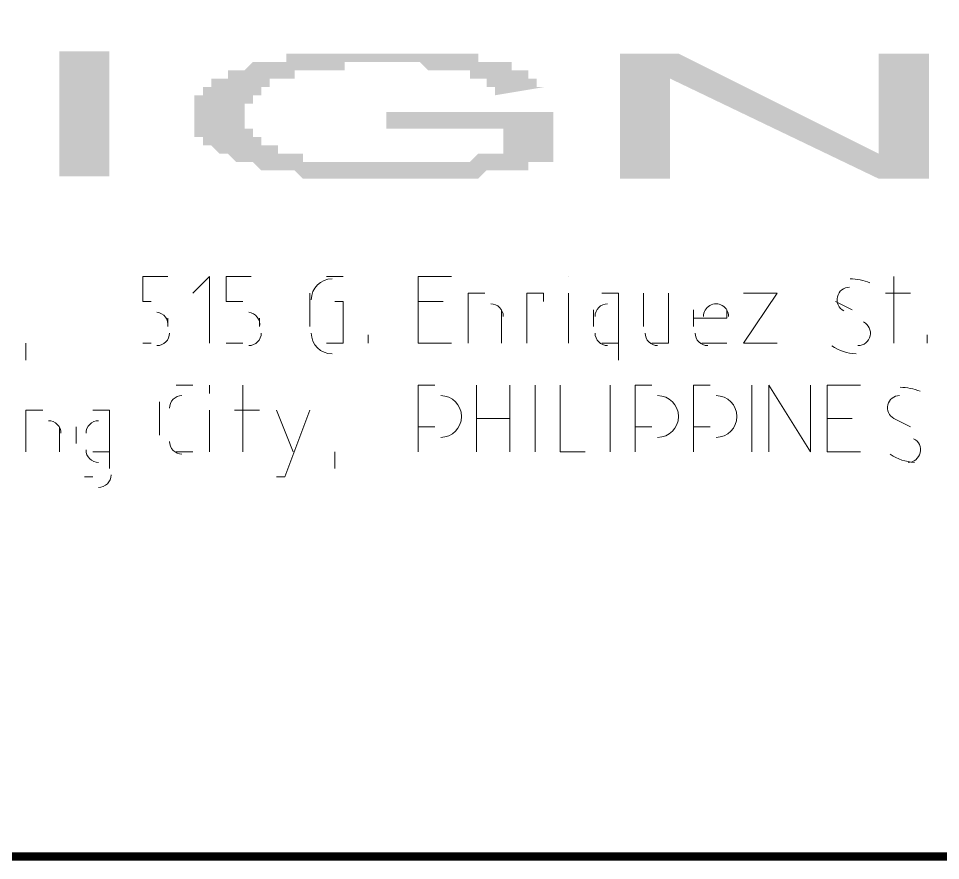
# Model space of a CAD drawing. Header units: millimetres. Extents: x 0.09 to 0.957, y 0.015 to 0.727.
# Drawn here: x 0.54042 to 0.55208, y 0.01506 to 0.02572 of the extents above; entities that cross this region are included whole.
import ezdxf

# ---------------------------------------------------------------- set-up
doc = ezdxf.new("R2010")
doc.units = ezdxf.units.MM
doc.layers.add('PDF_0', color=7, linetype='Continuous')

msp = doc.modelspace()

# ---------------------------------------------------------------- hatches: boundary and pattern name
at = {"layer": 'PDF_0', "true_color": 0x808080, "transparency": 33554559}
for points in [[(0.54507202148437, 0.0243232128906248), (0.54507202148437, 0.0245344042968748), (0.54718393554687, 0.0245344042968748), (0.54718393554687, 0.0239008300781248), (0.547078339843745, 0.0239008300781248), (0.54697274414062, 0.0239008300781248), (0.54697274414062, 0.0239008300781248), (0.546867148437495, 0.0239008300781248), (0.546867148437495, 0.0237952343749998), (0.5467615527343699, 0.0237952343749998), (0.5467615527343699, 0.0237952343749998), (0.5466559570312449, 0.0237952343749998), (0.5466559570312449, 0.0237952343749998), (0.54655036132812, 0.0237952343749998), (0.5464447656249949, 0.0237952343749998), (0.5464447656249949, 0.0237952343749998), (0.54633916992187, 0.0237952343749998), (0.54633916992187, 0.0237952343749998), (0.546233574218745, 0.0236896386718748), (0.546233574218745, 0.0236896386718748), (0.5461279785156199, 0.0236896386718748), (0.5461279785156199, 0.0236896386718748), (0.5460223828124949, 0.0236896386718748), (0.54591678710937, 0.0236896386718748), (0.54591678710937, 0.0236896386718748), (0.545811191406245, 0.0236896386718748), (0.54570559570312, 0.0236896386718748), (0.54570559570312, 0.0236896386718748), (0.545599999999995, 0.0236896386718748), (0.545599999999995, 0.0236896386718748), (0.5454944042968699, 0.0236896386718748), (0.545388808593745, 0.0236896386718748), (0.545388808593745, 0.0236896386718748), (0.5452832128906201, 0.0236896386718748), (0.5451776171874949, 0.0236896386718748), (0.5451776171874949, 0.0236896386718748), (0.54507202148437, 0.0236896386718748), (0.54507202148437, 0.0236896386718748), (0.544966425781245, 0.0236896386718748), (0.54486083007812, 0.0236896386718748), (0.54486083007812, 0.0236896386718748), (0.544755234374995, 0.0236896386718748), (0.54464963867187, 0.0236896386718748), (0.54464963867187, 0.0236896386718748), (0.544544042968745, 0.0236896386718748), (0.54443844726562, 0.0236896386718748), (0.54443844726562, 0.0236896386718748), (0.544332851562495, 0.0236896386718748), (0.544332851562495, 0.0236896386718748), (0.54422725585937, 0.0236896386718748), (0.544121660156245, 0.0236896386718748), (0.544121660156245, 0.0236896386718748), (0.5440160644531201, 0.0236896386718748), (0.5440160644531201, 0.0236896386718748), (0.5439104687499949, 0.0237952343749998), (0.54380487304687, 0.0237952343749998), (0.54380487304687, 0.0237952343749998), (0.5436992773437451, 0.0237952343749998), (0.5436992773437451, 0.0237952343749998), (0.54359368164062, 0.0237952343749998), (0.54359368164062, 0.0237952343749998), (0.543488085937495, 0.0237952343749998), (0.543488085937495, 0.0237952343749998), (0.54338249023437, 0.0239008300781248), (0.54338249023437, 0.0239008300781248), (0.543276894531245, 0.0239008300781248), (0.543276894531245, 0.0239008300781248), (0.54317129882812, 0.0239008300781248), (0.54317129882812, 0.0239008300781248), (0.54317129882812, 0.0239008300781248), (0.543065703124995, 0.0240064257812498), (0.543065703124995, 0.0240064257812498), (0.54296010742187, 0.0240064257812498), (0.54296010742187, 0.0240064257812498), (0.54296010742187, 0.0240064257812498), (0.54296010742187, 0.0240064257812498), (0.542854511718745, 0.0241120214843748), (0.542854511718745, 0.0241120214843748), (0.542854511718745, 0.0241120214843748), (0.5427489160156199, 0.0241120214843748), (0.5427489160156199, 0.0241120214843748), (0.5427489160156199, 0.0242176171874998), (0.5427489160156199, 0.0242176171874998), (0.5427489160156199, 0.0242176171874998), (0.5427489160156199, 0.0242176171874998), (0.542643320312495, 0.0242176171874998), (0.542643320312495, 0.0243232128906248), (0.542643320312495, 0.0243232128906248), (0.542643320312495, 0.0243232128906248), (0.542643320312495, 0.0243232128906248), (0.542643320312495, 0.0243232128906248), (0.542643320312495, 0.0244288085937498), (0.542643320312495, 0.0244288085937498), (0.542643320312495, 0.0244288085937498), (0.542643320312495, 0.0244288085937498), (0.542643320312495, 0.0244288085937498), (0.542643320312495, 0.0245344042968748), (0.542643320312495, 0.0245344042968748), (0.542643320312495, 0.0245344042968748), (0.542643320312495, 0.0245344042968748), (0.542643320312495, 0.0246399999999998), (0.542643320312495, 0.0246399999999998), (0.542643320312495, 0.0246399999999998), (0.542643320312495, 0.0246399999999998), (0.542643320312495, 0.0246399999999998), (0.542643320312495, 0.0247455957031248), (0.5427489160156199, 0.0247455957031248), (0.5427489160156199, 0.0247455957031248), (0.5427489160156199, 0.0247455957031248), (0.5427489160156199, 0.0247455957031248), (0.5427489160156199, 0.0248511914062498), (0.5427489160156199, 0.0248511914062498), (0.542854511718745, 0.0248511914062498), (0.542854511718745, 0.0248511914062498), (0.542854511718745, 0.0248511914062498), (0.542854511718745, 0.0249567871093748), (0.54296010742187, 0.0249567871093748), (0.54296010742187, 0.0249567871093748), (0.54296010742187, 0.0249567871093748), (0.54296010742187, 0.0249567871093748), (0.543065703124995, 0.0249567871093748), (0.543065703124995, 0.0250623828124998), (0.54317129882812, 0.0250623828124998), (0.54317129882812, 0.0250623828124998), (0.54317129882812, 0.0250623828124998), (0.543276894531245, 0.0250623828124998), (0.543276894531245, 0.0250623828124998), (0.54338249023437, 0.0251679785156248), (0.54338249023437, 0.0251679785156248), (0.543488085937495, 0.0251679785156248), (0.543488085937495, 0.0251679785156248), (0.54359368164062, 0.0251679785156248), (0.54359368164062, 0.0251679785156248), (0.5436992773437451, 0.0251679785156248), (0.5436992773437451, 0.0251679785156248), (0.54380487304687, 0.0251679785156248), (0.54380487304687, 0.0252735742187498), (0.5439104687499949, 0.0252735742187498), (0.5439104687499949, 0.0252735742187498), (0.5440160644531201, 0.0252735742187498), (0.5440160644531201, 0.0252735742187498), (0.544121660156245, 0.0252735742187498), (0.54422725585937, 0.0252735742187498), (0.54422725585937, 0.0252735742187498), (0.544332851562495, 0.0252735742187498), (0.544332851562495, 0.0252735742187498), (0.54443844726562, 0.0252735742187498), (0.544544042968745, 0.0252735742187498), (0.544544042968745, 0.0252735742187498), (0.54464963867187, 0.0252735742187498), (0.544755234374995, 0.0252735742187498), (0.544755234374995, 0.0252735742187498), (0.54486083007812, 0.0252735742187498), (0.544966425781245, 0.0252735742187498), (0.544966425781245, 0.0252735742187498), (0.54507202148437, 0.0252735742187498), (0.5451776171874949, 0.0252735742187498), (0.5451776171874949, 0.0252735742187498), (0.5452832128906201, 0.0252735742187498), (0.545388808593745, 0.0252735742187498), (0.545388808593745, 0.0252735742187498), (0.5454944042968699, 0.0252735742187498), (0.545599999999995, 0.0252735742187498), (0.545599999999995, 0.0252735742187498), (0.54570559570312, 0.0252735742187498), (0.54570559570312, 0.0252735742187498), (0.545811191406245, 0.0252735742187498), (0.54591678710937, 0.0252735742187498), (0.54591678710937, 0.0252735742187498), (0.5460223828124949, 0.0252735742187498), (0.5460223828124949, 0.0252735742187498), (0.5461279785156199, 0.0252735742187498), (0.5461279785156199, 0.0252735742187498), (0.546233574218745, 0.0252735742187498), (0.546233574218745, 0.0251679785156248), (0.54633916992187, 0.0251679785156248), (0.5464447656249949, 0.0251679785156248), (0.5464447656249949, 0.0251679785156248), (0.5464447656249949, 0.0251679785156248), (0.54655036132812, 0.0251679785156248), (0.54655036132812, 0.0251679785156248), (0.5466559570312449, 0.0251679785156248), (0.5466559570312449, 0.0250623828124998), (0.5466559570312449, 0.0250623828124998), (0.5467615527343699, 0.0250623828124998), (0.5467615527343699, 0.0250623828124998), (0.5467615527343699, 0.0250623828124998), (0.546867148437495, 0.0250623828124998), (0.546867148437495, 0.0250623828124998), (0.546867148437495, 0.0249567871093748), (0.546867148437495, 0.0249567871093748), (0.54697274414062, 0.0249567871093748), (0.54697274414062, 0.0249567871093748), (0.54697274414062, 0.0249567871093748), (0.54697274414062, 0.0248511914062498), (0.547078339843745, 0.0248511914062498), (0.547078339843745, 0.0248511914062498), (0.547078339843745, 0.0248511914062498), (0.5464447656249949, 0.0247455957031248), (0.5464447656249949, 0.0248511914062498), (0.5464447656249949, 0.0248511914062498), (0.5464447656249949, 0.0248511914062498), (0.54633916992187, 0.0248511914062498), (0.54633916992187, 0.0248511914062498), (0.54633916992187, 0.0249567871093748), (0.546233574218745, 0.0249567871093748), (0.546233574218745, 0.0249567871093748), (0.546233574218745, 0.0249567871093748), (0.546233574218745, 0.0249567871093748), (0.5461279785156199, 0.0249567871093748), (0.5461279785156199, 0.0250623828124998), (0.5460223828124949, 0.0250623828124998), (0.5460223828124949, 0.0250623828124998), (0.54591678710937, 0.0250623828124998), (0.54591678710937, 0.0250623828124998), (0.545811191406245, 0.0250623828124998), (0.545811191406245, 0.0250623828124998), (0.54570559570312, 0.0250623828124998), (0.54570559570312, 0.0250623828124998), (0.545599999999995, 0.0250623828124998), (0.545599999999995, 0.0250623828124998), (0.5454944042968699, 0.0251679785156248), (0.545388808593745, 0.0251679785156248), (0.545388808593745, 0.0251679785156248), (0.5452832128906201, 0.0251679785156248), (0.5451776171874949, 0.0251679785156248), (0.5451776171874949, 0.0251679785156248), (0.54507202148437, 0.0251679785156248), (0.54507202148437, 0.0251679785156248), (0.544966425781245, 0.0251679785156248), (0.54486083007812, 0.0251679785156248), (0.54486083007812, 0.0251679785156248), (0.544755234374995, 0.0251679785156248), (0.54464963867187, 0.0251679785156248), (0.54464963867187, 0.0251679785156248), (0.544544042968745, 0.0251679785156248), (0.544544042968745, 0.0250623828124998), (0.54443844726562, 0.0250623828124998), (0.544332851562495, 0.0250623828124998), (0.544332851562495, 0.0250623828124998), (0.544332851562495, 0.0250623828124998), (0.54422725585937, 0.0250623828124998), (0.544121660156245, 0.0250623828124998), (0.544121660156245, 0.0250623828124998), (0.5440160644531201, 0.0250623828124998), (0.5440160644531201, 0.0250623828124998), (0.5439104687499949, 0.0250623828124998), (0.5439104687499949, 0.0249567871093748), (0.54380487304687, 0.0249567871093748), (0.54380487304687, 0.0249567871093748), (0.54380487304687, 0.0249567871093748), (0.5436992773437451, 0.0249567871093748), (0.5436992773437451, 0.0249567871093748), (0.54359368164062, 0.0249567871093748), (0.54359368164062, 0.0248511914062498), (0.54359368164062, 0.0248511914062498), (0.543488085937495, 0.0248511914062498), (0.543488085937495, 0.0248511914062498), (0.543488085937495, 0.0248511914062498), (0.543488085937495, 0.0248511914062498), (0.543488085937495, 0.0247455957031248), (0.54338249023437, 0.0247455957031248), (0.54338249023437, 0.0247455957031248), (0.54338249023437, 0.0247455957031248), (0.54338249023437, 0.0247455957031248), (0.54338249023437, 0.0246399999999998), (0.543276894531245, 0.0246399999999998), (0.543276894531245, 0.0246399999999998), (0.543276894531245, 0.0246399999999998), (0.543276894531245, 0.0246399999999998), (0.543276894531245, 0.0245344042968748), (0.543276894531245, 0.0245344042968748), (0.543276894531245, 0.0245344042968748), (0.543276894531245, 0.0245344042968748), (0.543276894531245, 0.0245344042968748), (0.543276894531245, 0.0244288085937498), (0.543276894531245, 0.0244288085937498), (0.543276894531245, 0.0244288085937498), (0.543276894531245, 0.0244288085937498), (0.543276894531245, 0.0243232128906248), (0.543276894531245, 0.0243232128906248), (0.543276894531245, 0.0243232128906248), (0.54338249023437, 0.0243232128906248), (0.54338249023437, 0.0243232128906248), (0.54338249023437, 0.0242176171874998), (0.54338249023437, 0.0242176171874998), (0.54338249023437, 0.0242176171874998), (0.54338249023437, 0.0242176171874998), (0.543488085937495, 0.0242176171874998), (0.543488085937495, 0.0241120214843748), (0.543488085937495, 0.0241120214843748), (0.543488085937495, 0.0241120214843748), (0.543488085937495, 0.0241120214843748), (0.54359368164062, 0.0241120214843748), (0.54359368164062, 0.0241120214843748), (0.5436992773437451, 0.0241120214843748), (0.5436992773437451, 0.0240064257812498), (0.5436992773437451, 0.0240064257812498), (0.54380487304687, 0.0240064257812498), (0.54380487304687, 0.0240064257812498), (0.5439104687499949, 0.0240064257812498), (0.5439104687499949, 0.0240064257812498), (0.5440160644531201, 0.0240064257812498), (0.5440160644531201, 0.0239008300781248), (0.544121660156245, 0.0239008300781248), (0.544121660156245, 0.0239008300781248), (0.54422725585937, 0.0239008300781248), (0.544332851562495, 0.0239008300781248), (0.544332851562495, 0.0239008300781248), (0.54443844726562, 0.0239008300781248), (0.54443844726562, 0.0239008300781248), (0.544544042968745, 0.0239008300781248), (0.54464963867187, 0.0239008300781248), (0.54464963867187, 0.0239008300781248), (0.544755234374995, 0.0239008300781248), (0.544755234374995, 0.0239008300781248), (0.54486083007812, 0.0239008300781248), (0.544966425781245, 0.0239008300781248), (0.544966425781245, 0.0239008300781248), (0.54507202148437, 0.0239008300781248), (0.5451776171874949, 0.0239008300781248), (0.5451776171874949, 0.0239008300781248), (0.5452832128906201, 0.0239008300781248), (0.545388808593745, 0.0239008300781248), (0.545388808593745, 0.0239008300781248), (0.5454944042968699, 0.0239008300781248), (0.5454944042968699, 0.0239008300781248), (0.545599999999995, 0.0239008300781248), (0.54570559570312, 0.0239008300781248), (0.54570559570312, 0.0239008300781248), (0.545811191406245, 0.0239008300781248), (0.54591678710937, 0.0239008300781248), (0.54591678710937, 0.0239008300781248), (0.54591678710937, 0.0239008300781248), (0.5460223828124949, 0.0239008300781248), (0.5461279785156199, 0.0239008300781248), (0.5461279785156199, 0.0239008300781248), (0.546233574218745, 0.0240064257812498), (0.54633916992187, 0.0240064257812498), (0.54633916992187, 0.0240064257812498), (0.5464447656249949, 0.0240064257812498), (0.5464447656249949, 0.0240064257812498), (0.5464447656249949, 0.0240064257812498), (0.54655036132812, 0.0240064257812498), (0.54655036132812, 0.0243232128906248)], [(0.5480288085937449, 0.0236895849609373), (0.5480288085937449, 0.0252735205078123), (0.5487679785156199, 0.0252735205078123), (0.55130227539062, 0.0240063720703123), (0.55130227539062, 0.0252735205078123), (0.5519358496093699, 0.0252735205078123), (0.5519358496093699, 0.0236895849609373), (0.55130227539062, 0.0236895849609373), (0.5486623828124949, 0.0249567333984373), (0.5486623828124949, 0.0236895849609373)]]:
    msp.add_hatch(color=8, dxfattribs=at).paths.add_polyline_path(points)

# ---------------------------------------------------------------- linework, layer by layer
at = {"layer": 'PDF_0', "lineweight": 0, "const_width": 0.000105595703125}
msp.add_lwpolyline([(0.9565052685546787, 0.7268272021484308), (0.9565052685546787, 0.0151121630859374), (0.0903037158203117, 0.0151121630859374), (0.0903037158203117, 0.7268272021484308)], close=True, dxfattribs=at)
at = {"layer": 'PDF_0', "lineweight": 9}
for points in [[(0.5420949316406201, 0.0221342773437499), (0.541989335937495, 0.0221342773437499), (0.541989335937495, 0.0224510644531248), (0.54230612304687, 0.0224510644531248)], [(0.542834101562495, 0.0216062988281248), (0.542834101562495, 0.0224510644531248), (0.5426229101562451, 0.0222398730468748)], [(0.543256484374995, 0.0221342773437499), (0.5430452929687452, 0.0221342773437499), (0.5430452929687452, 0.0224510644531248), (0.5433620800781201, 0.0224510644531248)], [(0.5443124414062451, 0.0224510644531248), (0.5445236328124949, 0.0224510644531248)], [(0.5458963769531201, 0.0216062988281248), (0.54547399414062, 0.0216062988281248), (0.54547399414062, 0.0224510644531248), (0.5458963769531201, 0.0224510644531248)], [(0.54737471679687, 0.0224510644531248), (0.54737471679687, 0.0224510644531248)], [(0.551492949218745, 0.0216062988281248), (0.551492949218745, 0.0224510644531248)], [(0.544101249999995, 0.0218174902343749), (0.544101249999995, 0.0222398730468748)], [(0.54610756835937, 0.0216062988281248), (0.54610756835937, 0.0222398730468748), (0.54631875976562, 0.0222398730468748)], [(0.546846738281245, 0.0216062988281248), (0.546846738281245, 0.0222398730468748), (0.5470579296874951, 0.0222398730468748), (0.5470579296874951, 0.0221342773437499)], [(0.54737471679687, 0.0216062988281248), (0.54737471679687, 0.0222398730468748)], [(0.54800829101562, 0.0213951074218748), (0.54800829101562, 0.0222398730468748), (0.54779709960937, 0.0222398730468748)], [(0.548325078124995, 0.0222398730468748), (0.548325078124995, 0.0218174902343749)], [(0.54843067382812, 0.0216062988281248), (0.54864186523437, 0.0216062988281248), (0.54864186523437, 0.0222398730468748)], [(0.549592226562495, 0.0222398730468748), (0.550014609374995, 0.0222398730468748), (0.549592226562495, 0.0216062988281248), (0.550014609374995, 0.0216062988281248)], [(0.55138735351562, 0.0222398730468748), (0.551704140624995, 0.0222398730468748)], [(0.54441803710937, 0.0221342773437499), (0.5445236328124949, 0.0221342773437499), (0.5445236328124949, 0.0216062988281248), (0.5443124414062451, 0.0216062988281248)], [(0.5457907812499951, 0.0221342773437499), (0.54547399414062, 0.0221342773437499)], [(0.55075377929687, 0.0221342773437499), (0.55096497070312, 0.0220286816406248)], [(0.54652995117187, 0.0220286816406248), (0.54652995117187, 0.0216062988281248)], [(0.5476915039062451, 0.0220286816406248), (0.5476915039062451, 0.0218174902343749)], [(0.548958652343745, 0.0218174902343749), (0.548958652343745, 0.0220286816406248)], [(0.549381035156245, 0.0220286816406248), (0.549381035156245, 0.0219230859374998), (0.548958652343745, 0.0219230859374998)], [(0.54484041992187, 0.0216062988281248), (0.54484041992187, 0.0217118945312498)], [(0.5519153320312449, 0.0216062988281248), (0.5519153320312449, 0.0217118945312498)], [(0.5405109960937451, 0.0213951074218748), (0.5405109960937451, 0.0216062988281248)], [(0.541989335937495, 0.0216062988281248), (0.5420949316406201, 0.0216062988281248)], [(0.5430452929687452, 0.0216062988281248), (0.543256484374995, 0.0216062988281248)], [(0.54779709960937, 0.0216062988281248), (0.54800829101562, 0.0216062988281248)], [(0.549381035156245, 0.0216062988281248), (0.5490642480468699, 0.0216062988281248)], [(0.542411718749995, 0.0210783203124998), (0.5426229101562451, 0.0210783203124998)], [(0.542834101562495, 0.0209727246093748), (0.542834101562495, 0.0210783203124998)], [(0.543256484374995, 0.0202335546874998), (0.543256484374995, 0.0210783203124998)], [(0.54547399414062, 0.0202335546874998), (0.54547399414062, 0.0210783203124998), (0.54568518554687, 0.0210783203124998)], [(0.546213164062495, 0.0202335546874998), (0.546213164062495, 0.0210783203124998)], [(0.546635546874995, 0.0210783203124998), (0.546635546874995, 0.0202335546874998)], [(0.54695233398437, 0.0202335546874998), (0.54695233398437, 0.0210783203124998)], [(0.5472691210937449, 0.0210783203124998), (0.5472691210937449, 0.0202335546874998), (0.54758590820312, 0.0202335546874998)], [(0.5479026953124949, 0.0202335546874998), (0.5479026953124949, 0.0210783203124998)], [(0.54821948242187, 0.0202335546874998), (0.54821948242187, 0.0210783203124998), (0.54843067382812, 0.0210783203124998)], [(0.548958652343745, 0.0202335546874998), (0.548958652343745, 0.0210783203124998), (0.5491698437499949, 0.0210783203124998)], [(0.54969782226562, 0.0202335546874998), (0.54969782226562, 0.0210783203124998)], [(0.54990901367187, 0.0202335546874998), (0.54990901367187, 0.0210783203124998), (0.5504369921874951, 0.0202335546874998), (0.5504369921874951, 0.0210783203124998)], [(0.551070566406245, 0.0202335546874998), (0.5506481835937449, 0.0202335546874998), (0.5506481835937449, 0.0210783203124998), (0.551070566406245, 0.0210783203124998)], [(0.542200527343745, 0.0204447460937498), (0.542200527343745, 0.0208671289062498)], [(0.5405109960937451, 0.0202335546874998), (0.5405109960937451, 0.0207615332031248), (0.540722187499995, 0.0207615332031248)], [(0.541566953124995, 0.0200223632812499), (0.541566953124995, 0.0207615332031248), (0.5413557617187451, 0.0207615332031248)], [(0.542834101562495, 0.0202335546874998), (0.542834101562495, 0.0207615332031248)], [(0.5431508886718701, 0.0207615332031248), (0.543467675781245, 0.0207615332031248)], [(0.5436788671874951, 0.0199167675781248), (0.5437844628906201, 0.0199167675781248), (0.544101249999995, 0.0207615332031248)], [(0.5436788671874951, 0.0207615332031248), (0.543890058593745, 0.0202335546874998)], [(0.546213164062495, 0.0206559374999998), (0.546635546874995, 0.0206559374999998)], [(0.55096497070312, 0.0206559374999998), (0.5506481835937449, 0.0206559374999998)], [(0.5409333789062452, 0.0205503417968748), (0.5409333789062452, 0.0202335546874998)], [(0.5411445703124951, 0.0205503417968748), (0.5411445703124951, 0.0203391503906249)], [(0.54568518554687, 0.0205503417968748), (0.54547399414062, 0.0205503417968748)], [(0.54843067382812, 0.0205503417968748), (0.54821948242187, 0.0205503417968748)], [(0.5491698437499949, 0.0205503417968748), (0.548958652343745, 0.0205503417968748)], [(0.5413557617187451, 0.0202335546874998), (0.541566953124995, 0.0202335546874998)], [(0.5426229101562451, 0.0202335546874998), (0.542411718749995, 0.0202335546874998)], [(0.54441803710937, 0.0200223632812499), (0.54441803710937, 0.0202335546874998)], [(0.5412501660156201, 0.0199167675781248), (0.5413557617187451, 0.0199167675781248)]]:
    msp.add_lwpolyline(points, dxfattribs=at)
for points in [[(0.5421679785156202, 0.0219999999999999, -0.4142150000127224), (0.54230612304687, 0.0218174902343749), (0.54230612304687, 0.0219230859374998)], [(0.5433295849609326, 0.0220000000000016, -0.4142150000642392), (0.543467675781245, 0.0218174902343749), (0.543467675781245, 0.0219230859374998)], [(0.5515657573604442, 0.0209439882018553, 0.7874053133145487), (0.551492949218745, 0.0206559374999998), (0.551704140624995, 0.0205503417968748)]]:
    msp.add_lwpolyline(points, format="xyb", dxfattribs=at)
for centre, radius, start, end in [((0.5443855959565665, 0.022158393301238), 0.0002639895112619, 90.00005500756556, 179.9999449918531), ((0.5509327955218007, 0.0217360105384487), 0.0006863727148597, 67.8953186416603, 89.4834318130584), ((0.5509327986412585, 0.0221583923623618), 0.0001583951047509, 90.24207219971171, 243.1104056711313), ((0.546392021873103, 0.0219472025371786), 0.0001583931659549, 359.9998593800469, 90.00014061694361), ((0.5478704146503381, 0.0219472025371653), 0.00015839316596, 89.99985938799615, 180.00014061512), ((0.5492432132793397, 0.0219472025371565), 0.0001583931659683, 359.9998593880476, 180.0001406147598), ((0.5510383927649869, 0.0217360119345066), 0.0001583951047445, 270.2420721977536, 63.11040567179338), ((0.5421679789043427, 0.0217360103534597), 0.0001583931659603, 269.9998593868717, 0.0001406149932492), ((0.5433295853496605, 0.0217360103534636), 0.0001583931659643, 269.9998593849038, 0.0001406135638327), ((0.5443855959565596, 0.0217360109956315), 0.0002639895112522, 180.0000550070377, 269.9999449939525), ((0.5478704146503321, 0.0217360103534596), 0.0001583931659627, 179.9998593849528, 270.0001406141323), ((0.5485039888690763, 0.0217360103534629), 0.0001583931659567, 179.9998593861763, 270.000140616301), ((0.5491376167987667, 0.0217360103534582), 0.0001583931659596, 179.9998593844733, 270.0001406152568), ((0.5510383932553705, 0.0220528001214986), 0.0005807783130894, 235.4316825592875, 267.6984197949427), ((0.5515664234514795, 0.0203632126868145), 0.0006863727149292, 67.8953186432483, 89.4834318123987), ((0.5424848189472085, 0.0207855960918423), 0.0001583931659705, 89.99985938630942, 180.0001406113223), ((0.5457583933012397, 0.0206800002534485), 0.0002639895112613, 270.0000550067704, 89.99994499342239), ((0.5485039890043751, 0.0206800002534316), 0.0002639895112444, 270.0000550044812, 89.99994499228987), ((0.5492432126371734, 0.0206800002534474), 0.0002639895112602, 270.0000550075655, 89.9999449951091), ((0.5407951810527991, 0.0204688089824913), 0.0001583931659465, 359.9998593799892, 90.00014061999573), ((0.5414288082050193, 0.020468808982481), 0.0001583931659567, 89.999859385707, 180.0001406162971), ((0.542484818947216, 0.0203632125019132), 0.0001583931659715, 179.9998593907948, 270.0001406109596), ((0.551672020694645, 0.0202576183798434), 0.000158395104769, 270.2420722083587, 63.11040567369905), ((0.5414288082050284, 0.0202576167987748), 0.0001583931659714, 179.9998593859279, 270.0001406109999), ((0.5517776168881693, 0.0206800022698871), 0.0005807783130413, 235.4316825576526, 267.6984197960946), ((0.5414288089824757, 0.0199408296893983), 0.0001583931659614, 269.9998593838997, 0.0001406145966865)]:
    msp.add_arc(centre, radius, start, end, dxfattribs=at)
at = {"layer": 'PDF_0', "color": 8, "lineweight": 0, "true_color": 0x808080, "transparency": 33554559}
msp.add_solid([(0.5409333789062452, 0.0237182128906248), (0.5409333789062452, 0.0253021484374998), (0.541566953124995, 0.0237182128906248), (0.541566953124995, 0.0253021484374998)], dxfattribs=at)

doc.saveas('drawing.dxf')
